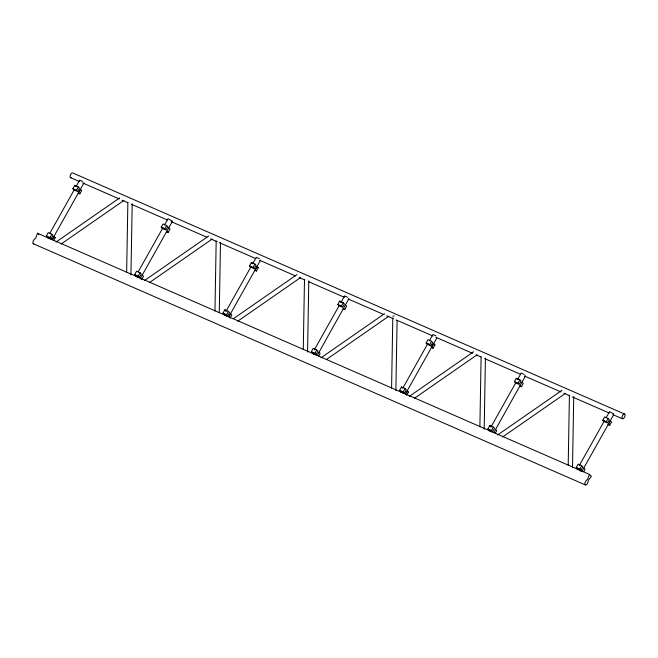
<?xml version="1.0" encoding="UTF-8"?>
<svg xmlns="http://www.w3.org/2000/svg" width="658" height="658" viewBox="0 0 658 658"><rect width="100%" height="100%" fill="white"/><g stroke="black" fill="none" stroke-linecap="round" stroke-linejoin="round"><path stroke-width="0.99" d="M126.649 272.387L127.866 202.269M130.95 274.855L132.184 203.717M214.96 310.971L216.178 240.853M219.279 312.427L220.496 242.3M303.272 349.562L304.49 279.436M307.574 352.022L308.799 280.884M391.584 388.146L392.793 318.02M395.877 390.605L397.095 320.487M479.888 426.729L481.105 356.603M484.189 429.197L485.423 358.051M568.199 465.313L569.417 395.187M572.501 467.78L573.735 396.634M33.196 243.69L585.135 484.839A2.657 1.283 -66.4 0 0 587.865 482.281L588.433 480.2L591.369 476.392L589.494 474.402L37.564 233.245L35.631 238.122L34.306 239.405A2.657 1.283 -66.4 0 0 32.908 242.317A2.657 1.283 -66.4 0 0 33.838 243.879M46.389 235.934L48.248 232.628L51.826 234.19L52.985 235.424L51.127 238.731L49.967 237.497L46.389 235.934L47.549 237.168L50.23 238.336M72.898 188.698L74.757 185.392L78.327 186.954L79.486 188.188L77.636 191.494L76.476 190.261L72.898 188.698L74.058 189.932L76.739 191.1M49.843 233.269L74.181 189.899M76.172 186.362L79.651 180.16L82.661 181.485M49.967 237.497L51.826 234.19M76.476 190.261L78.327 186.954M52.204 239.537L83.994 182.891M52.171 239.841L54.03 236.535L55.19 237.768L53.8 240.244M79.84 193.839L81.699 190.532L80.539 189.298L78.68 192.605L79.84 193.839L78.055 193.057M134.701 274.518L136.56 271.211L140.138 272.774L141.289 274.008L139.438 277.314L135.861 275.751L134.701 274.518L138.279 276.08L139.438 277.314M161.21 227.281L163.061 223.975L166.638 225.538L167.798 226.771L165.948 230.078L164.788 228.844L161.21 227.281L162.37 228.515L165.051 229.683M138.172 271.869L163.003 227.61M164.5 224.954L167.971 218.76L172.281 221.055M138.279 276.08L140.138 272.774M164.788 228.844L166.638 225.538M140.031 279.017L172.314 221.491M141.643 279.658L143.502 276.352L142.342 275.118M166.367 231.641L168.152 232.422L170.011 229.116L168.851 227.882M223.013 313.101L224.863 309.795L228.441 311.357L229.601 312.591L227.75 315.898L224.172 314.335L223.013 313.101L226.591 314.664L227.75 315.898M249.522 265.865L251.372 262.558L254.95 264.121L256.11 265.355L254.251 268.661L250.682 267.099L249.522 265.865L253.091 267.428L254.251 268.661M225.982 311.341L250.821 267.082M252.804 263.537L256.283 257.344L259.301 258.66M226.591 314.664L228.441 311.357M253.091 267.428L254.95 264.121M229.329 315.832L260.626 260.075M228.795 317.016L230.654 313.71L231.813 314.935L229.955 318.242M256.464 271.006L258.314 267.699L257.155 266.474L255.304 269.78L256.464 271.006L254.671 270.224M311.324 351.685L313.175 348.378L316.753 349.941L317.913 351.175L316.054 354.481L314.894 353.247L311.324 351.685L312.476 352.918L315.166 354.094M337.825 304.448L339.684 301.142L343.262 302.705L344.422 303.938L342.563 307.245L341.403 306.011L337.825 304.448L338.985 305.682L341.666 306.858M314.294 349.924L339.133 305.666M341.115 302.129L344.595 295.927L347.613 297.251M314.894 353.247L316.753 349.941M341.403 306.011L343.262 302.705M317.107 355.6L348.937 298.658M318.727 356.003L320.117 353.519L318.957 352.293M342.983 308.808L344.776 309.589L346.626 306.283L345.466 305.057M399.628 390.276L401.487 386.97L405.065 388.533L406.225 389.758L404.366 393.065L400.788 391.502L399.628 390.276L403.206 391.839L404.366 393.065M427.297 344.266L426.137 343.04L427.996 339.734L431.574 341.296L432.734 342.522L430.875 345.828L428.194 344.66M403.099 387.62L427.939 343.369M429.427 340.712L432.906 334.519L435.917 335.835M403.206 391.839L405.065 388.533M430.875 345.828L429.715 344.603L431.574 341.296M405.46 393.887L436.748 338.13M405.418 394.183L407.269 390.877L408.429 392.11L406.57 395.417M433.079 348.181L434.938 344.874L433.778 343.641L431.919 346.947L433.079 348.181L431.294 347.399M487.94 428.86L489.799 425.553L493.377 427.116L494.528 428.35L492.678 431.656L491.518 430.422L487.94 428.86L489.1 430.093L491.781 431.261M514.449 381.624L516.308 378.317L519.878 379.88L521.037 381.114L519.187 384.42L518.027 383.186L514.449 381.624L515.609 382.857L518.29 384.025M490.917 427.091L515.749 382.833M517.739 379.296L521.21 373.102L524.229 374.418M491.518 430.422L493.377 427.116M518.027 383.186L519.878 379.88M493.722 432.767L525.553 375.825M495.351 433.17L496.741 430.694L495.581 429.46M519.606 385.983L521.391 386.764L523.25 383.458L522.09 382.224M576.252 467.443L578.102 464.137L581.68 465.7L582.84 466.933L580.989 470.24L577.411 468.677L576.252 467.443L579.83 469.006L580.989 470.24M602.761 420.207L604.612 416.901L608.189 418.463L609.349 419.697L607.49 423.004L606.339 421.77L602.761 420.207L603.921 421.441L606.602 422.609M579.221 465.675L604.554 420.536M606.043 417.879L609.522 411.686L613.824 413.981M579.83 469.006L581.68 465.7M606.339 421.77L608.189 418.463M583.564 468.406L613.371 415.297M582.034 471.35L583.893 468.044L585.052 469.277L583.654 471.753M609.703 425.348L611.553 422.041L610.402 420.807L608.543 424.114L609.703 425.348L607.91 424.566M589.494 474.402L587.569 479.279L586.245 480.554A2.657 1.283 -66.4 0 0 585.135 484.839M55.971 242.103L119.55 197.976M61.136 244.003L123.877 200.451M144.283 280.686L208.701 235.975M149.44 282.595L212.189 239.043M233.425 318.694L297.005 274.559M237.752 321.178L300.5 277.627M320.898 357.862L384.478 313.726M326.903 359.178L388.804 316.21M409.21 396.445L473.628 351.734M414.375 398.345L477.116 354.794M497.522 435.028L561.94 390.317M502.679 436.928L565.428 393.377M392.867 316.301L394.167 315.84M612.837 414.606L622.254 418.718L623.29 418.759L624.467 417.435L625.1 415.527L624.812 414.153L72.873 173.005L71.837 172.964L70.661 174.288L70.028 176.188L70.316 177.561L71.352 177.602M624.812 414.153L623.776 414.121L622.591 415.445L621.966 417.345L622.254 418.718M47.36 237.694L50.378 239.019M135.688 276.294L138.706 277.61M224 314.878L227.01 316.194M312.311 353.461L315.322 354.785M400.615 392.045L403.634 393.369M488.927 430.636L491.945 431.952M70.316 177.561L79.733 181.682M82.563 182.916L119.295 198.963M122.117 200.197L127.767 202.664M131.534 204.317L167.329 219.953M171.096 221.598L206.883 237.234M210.65 238.879L217.247 241.766M219.13 242.588L255.863 258.635M259.63 260.28L295.426 275.916M299.193 277.569L304.843 280.037M308.61 281.682L344.397 297.317M348.164 298.962L383.959 314.606M386.781 315.84L393.377 318.719M396.206 319.952L432.939 335.999M435.76 337.233L472.493 353.288M476.26 354.933L480.973 356.99M484.74 358.635L520.527 374.279M524.294 375.924L561.027 391.971M563.857 393.204L569.507 395.672M572.328 396.906L609.069 412.961M256.53 266.918L258.314 267.699M433.145 344.093L434.938 344.874M426.137 343.04L429.715 344.603M53.397 236.987L55.19 237.768M406.644 391.329L408.429 392.11M581.54 471.515L578.472 469.582L577.239 469.22L577.272 469.647M516.308 378.317L517.459 379.551M520.231 385.53L521.391 386.764M489.799 425.553L490.958 426.787M339.684 301.142L340.844 302.376M343.616 308.363L344.776 309.589M401.487 386.97L402.647 388.195M251.372 262.558L252.532 263.792M166.992 231.188L168.152 232.422M224.863 309.795L226.023 311.028M74.757 185.392L75.917 186.625M37.564 233.245L38.814 234.569"/></g></svg>
